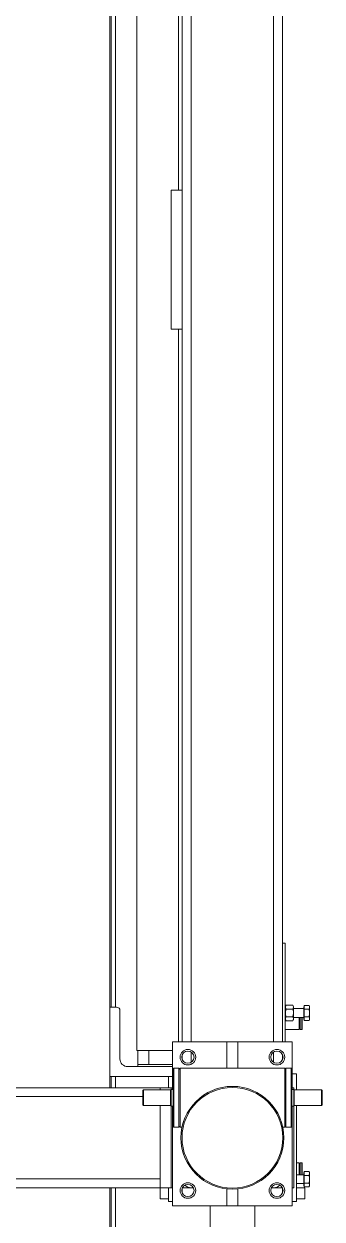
# Model space of a CAD drawing. Header units: centimetres. Extents: x 405464 to 563355, y 50011 to 66875.
# Drawn here: x 510047.8 to 510101.4, y 53513.4 to 53728.5 of the extents above; entities that cross this region are included whole.
import ezdxf

# ---------------------------------------------------------------- set-up
doc = ezdxf.new("R2010")
doc.units = ezdxf.units.CM
doc.layers.get('0').update_dxf_attribs({"lineweight": 9})
doc.layers.add('0-KRCN-MİMARİ-220526', color=8, linetype='Continuous', lineweight=9)
doc.layers.add('TF_Mobilya', color=142, linetype='Continuous', lineweight=9)

# ---------------------------------------------------------------- blocks, each defined once
blk = doc.blocks.new('kombine_altyapı')
at = {"color": 8, "linetype": 'Continuous', "lineweight": 15}
for p, q in [((5709.83, 1566.4), (5709.83, 1281.4)), ((5717.33, 1564.45), (5717.33, 1436.2)), ((5718, 1564.45), (5718, 1436.2)), ((5719.6, 1564.45), (5719.6, 1282.95)), ((5734.4, 1564.45), (5734.4, 1282.95)), ((5736, 1564.45), (5736, 1282.95)), ((5705, 1558.2), (5705, 1289.2)), ((5705.2, 1289.2), (5705.2, 1558.2)), ((5706, 1289.2), (5706, 1558.2)), ((5716, 1411.2), (5716, 1436.2)), ((5716, 1436.2), (5718, 1436.2)), ((5718, 1411.2), (5718, 1436.2)), ((5716, 1411.2), (5718, 1411.2)), ((5717.33, 1411.2), (5717.33, 1282.95)), ((5718, 1411.2), (5718, 1282.95)), ((5736.5, 1300.7), (5736, 1300.7)), ((5736.5, 1282.95), (5736.5, 1300.7)), ((5705, 1289.2), (5706.2, 1289.2)), ((5705, 1276.7), (5705, 1289.2)), ((5706.8, 1288.6), (5706.8, 1279.9)), ((5736.63, 1289.54), (5736.5, 1289.31)), ((5736.63, 1289.54), (5737.85, 1289.54)), ((5736.63, 1288.84), (5737.85, 1288.84)), ((5737.98, 1289.31), (5737.85, 1289.54)), ((5737.98, 1286.99), (5737.98, 1289.31)), ((5739.82, 1288.95), (5737.98, 1288.95)), ((5739.9, 1289.35), (5739.82, 1289.27)), ((5739.82, 1289.27), (5739.82, 1289.12)), ((5739.82, 1289.12), (5739.82, 1287.03)), ((5739.9, 1289.28), (5739.9, 1289.52)), ((5739.9, 1289.52), (5740.78, 1289.52)), ((5739.9, 1288.82), (5739.9, 1289.05)), ((5739.9, 1288.36), (5739.9, 1288.82)), ((5739.9, 1288.82), (5740.78, 1288.82)), ((5740.78, 1289.51), (5740.78, 1289.52)), ((5740.84, 1289.33), (5740.78, 1289.51)), ((5740.84, 1289.17), (5740.84, 1289.33)), ((5740.84, 1289.17), (5740.84, 1288.13)), ((5736.5, 1286.99), (5736.63, 1286.76)), ((5736.63, 1287.46), (5737.85, 1287.46)), ((5736.63, 1286.76), (5737.85, 1286.76)), ((5737.85, 1286.76), (5737.98, 1286.99)), ((5737.98, 1287.35), (5739.82, 1287.35)), ((5739, 1285.2), (5739, 1287.35)), ((5739.17, 1285.2), (5739.17, 1287.35)), ((5739.45, 1285.2), (5739.45, 1287.35)), ((5739.5, 1285.25), (5739.5, 1287.35)), ((5739.82, 1287.03), (5739.9, 1286.95)), ((5739.9, 1287.45), (5739.9, 1287.91)), ((5739.9, 1287.45), (5740.78, 1287.45)), ((5739.9, 1287.23), (5739.9, 1287.45)), ((5739.9, 1286.78), (5739.9, 1287.01)), ((5739.9, 1286.78), (5740.78, 1286.78)), ((5740.78, 1286.79), (5740.84, 1286.97)), ((5740.84, 1287.12), (5740.84, 1288.13)), ((5740.84, 1286.97), (5740.84, 1287.12)), ((5736.5, 1285.2), (5739, 1285.2)), ((5739, 1285.3), (5739.17, 1285.3)), ((5739.17, 1285.2), (5739.45, 1285.2)), ((5739.45, 1285.2), (5739.5, 1285.25)), ((5716.25, 1282.95), (5716.25, 1274.4)), ((5726, 1282.95), (5716.25, 1282.95)), ((5728, 1282.95), (5726, 1282.95)), ((5726, 1282.95), (5726, 1278.2)), ((5728, 1282.95), (5728, 1278.2)), ((5737.75, 1282.95), (5728, 1282.95)), ((5737.75, 1274.4), (5737.75, 1282.95)), ((5709.83, 1281.4), (5716.25, 1281.4)), ((5710, 1281.4), (5710, 1278.9)), ((5712, 1281.4), (5712, 1278.9)), ((5718, 1280.66), (5718, 1279.74)), ((5719.6, 1281.12), (5719.6, 1279.28)), ((5734.4, 1281.12), (5734.4, 1279.28)), ((5736, 1280.66), (5736, 1279.74)), ((5708.2, 1278.5), (5716.25, 1278.5)), ((5710, 1278.5), (5710, 1278.9)), ((5716.25, 1278.9), (5710, 1278.9)), ((5716.45, 1278.2), (5716.35, 1278.1)), ((5716.35, 1267.7), (5716.35, 1278.1)), ((5717.4, 1278.2), (5716.45, 1278.2)), ((5716.45, 1278.2), (5716.45, 1267.6)), ((5717.6, 1278.2), (5717.4, 1278)), ((5717.4, 1278.2), (5717.4, 1267.6)), ((5726, 1278.2), (5717.6, 1278.2)), ((5717.6, 1278.2), (5717.6, 1267.6)), ((5726, 1278.2), (5728, 1278.2)), ((5736.4, 1278.2), (5728, 1278.2)), ((5736.6, 1278), (5736.4, 1278.2)), ((5736.4, 1267.6), (5736.4, 1278.2)), ((5737.55, 1278.2), (5736.6, 1278.2)), ((5736.6, 1278.2), (5736.6, 1267.6)), ((5737.65, 1278.1), (5737.55, 1278.2)), ((5737.55, 1267.6), (5737.55, 1278.2)), ((5737.65, 1278.1), (5737.65, 1267.7)), ((5716.25, 1276.7), (5705, 1276.7)), ((5705, 1276.7), (5705, 1274.7)), ((5705.2, 1274.7), (5705.2, 1276.7)), ((5706, 1274.7), (5706, 1276.7)), ((5715.5, 1274.7), (5715.5, 1276.7)), ((5737.75, 1277.2), (5738.5, 1277.2)), ((5738.5, 1277.2), (5738.5, 1274.3)), ((5584, 1274.7), (5714, 1274.7)), ((5711, 1274.3), (5710.9, 1274.2)), ((5710.9, 1271.6), (5710.9, 1274.2)), ((5715.9, 1274.3), (5711, 1274.3)), ((5711, 1274.3), (5711, 1271.5)), ((5716, 1274.7), (5714, 1274.7)), ((5714, 1274.7), (5714, 1274.3)), ((5716, 1274.4), (5715.9, 1274.3)), ((5715.9, 1271.5), (5715.9, 1274.3)), ((5716, 1274.7), (5716, 1274.4)), ((5716, 1274.7), (5716.25, 1274.7)), ((5716.35, 1274.4), (5716, 1274.4)), ((5716, 1274.4), (5716, 1271.4)), ((5738, 1274.4), (5737.65, 1274.4)), ((5738, 1274.7), (5737.75, 1274.7)), ((5738, 1274.7), (5738, 1274.4)), ((5738.1, 1274.3), (5738, 1274.4)), ((5738, 1271.4), (5738, 1274.4)), ((5743, 1274.3), (5738.1, 1274.3)), ((5738.1, 1274.3), (5738.1, 1271.5)), ((5743.1, 1274.2), (5743, 1274.3)), ((5743, 1271.5), (5743, 1274.3)), ((5743.1, 1274.2), (5743.1, 1271.6)), ((5682.67, 1273.1), (5710.9, 1273.1)), ((5710.9, 1271.6), (5711, 1271.5)), ((5711, 1271.5), (5715.9, 1271.5)), ((5714, 1271.5), (5714, 1256.7)), ((5715.9, 1271.5), (5716, 1271.4)), ((5716, 1271.4), (5716.35, 1271.4)), ((5716, 1271.4), (5716, 1256.7)), ((5716.25, 1271.4), (5716.25, 1253.45)), ((5737.65, 1271.4), (5738, 1271.4)), ((5737.75, 1253.45), (5737.75, 1271.4)), ((5738, 1271.4), (5738.1, 1271.5)), ((5738, 1271.4), (5738, 1256.7)), ((5738.1, 1271.5), (5743, 1271.5)), ((5738.5, 1271.5), (5738.5, 1254.2)), ((5743, 1271.5), (5743.1, 1271.6)), ((5716.35, 1267.7), (5716.45, 1267.6)), ((5716.45, 1267.6), (5717.4, 1267.6)), ((5717.4, 1267.8), (5717.6, 1267.6)), ((5717.6, 1267.6), (5717.95, 1267.6)), ((5736.05, 1267.6), (5736.4, 1267.6)), ((5736.4, 1267.6), (5736.6, 1267.8)), ((5736.6, 1267.6), (5737.55, 1267.6)), ((5737.55, 1267.6), (5737.65, 1267.7)), ((5739, 1261.2), (5738.5, 1261.2)), ((5739, 1259.05), (5739, 1261.2)), ((5739.17, 1261.1), (5739, 1261.1)), ((5739.45, 1261.2), (5739.17, 1261.2)), ((5739.17, 1259.05), (5739.17, 1261.2)), ((5739.5, 1261.15), (5739.45, 1261.2)), ((5739.45, 1259.05), (5739.45, 1261.2)), ((5739.5, 1259.05), (5739.5, 1261.15)), ((5537.7, 1258.3), (5714, 1258.3)), ((5739.82, 1259.05), (5738.5, 1259.05)), ((5739.9, 1259.45), (5739.82, 1259.37)), ((5739.82, 1259.37), (5739.82, 1259.22)), ((5739.82, 1259.22), (5739.82, 1257.13)), ((5739.9, 1259.38), (5739.9, 1259.62)), ((5739.9, 1259.62), (5740.78, 1259.62)), ((5739.9, 1258.92), (5739.9, 1259.15)), ((5739.9, 1258.46), (5739.9, 1258.92)), ((5739.9, 1258.92), (5740.78, 1258.92)), ((5740.78, 1259.61), (5740.78, 1259.62)), ((5740.84, 1259.43), (5740.78, 1259.61)), ((5740.84, 1259.27), (5740.84, 1259.43)), ((5740.84, 1259.27), (5740.84, 1258.23)), ((5740.84, 1257.22), (5740.84, 1258.23)), ((5537.7, 1256.7), (5714, 1256.7)), ((5705, 1256.7), (5705, 1243.7)), ((5705.2, 1243.5), (5705.2, 1256.7)), ((5706, 1246.7), (5706, 1256.7)), ((5714, 1254.7), (5714, 1256.7)), ((5716, 1256.7), (5714, 1256.7)), ((5715.5, 1254.2), (5715.5, 1256.7)), ((5716, 1256.7), (5716.25, 1256.7)), ((5718, 1255.74), (5718, 1256.66)), ((5718.02, 1256.7), (5719.6, 1256.7)), ((5719.6, 1256.7), (5719.98, 1256.7)), ((5726, 1256.5), (5726, 1253.45)), ((5728, 1256.5), (5728, 1253.45)), ((5734.02, 1256.7), (5734.4, 1256.7)), ((5734.4, 1256.7), (5735.98, 1256.7)), ((5736, 1255.74), (5736, 1256.66)), ((5738, 1256.7), (5737.75, 1256.7)), ((5738.5, 1257.45), (5739.82, 1257.45)), ((5740, 1256.7), (5738.5, 1256.7)), ((5739.82, 1257.13), (5739.9, 1257.05)), ((5739.9, 1257.55), (5739.9, 1258.01)), ((5739.9, 1257.55), (5740.78, 1257.55)), ((5739.9, 1257.33), (5739.9, 1257.55)), ((5739.9, 1256.88), (5739.9, 1257.11)), ((5739.9, 1256.88), (5740.78, 1256.88)), ((5740, 1254.7), (5740, 1256.7)), ((5740.78, 1256.89), (5740.84, 1257.07)), ((5740.84, 1257.07), (5740.84, 1257.22)), ((5715.5, 1254.7), (5714, 1254.7)), ((5716.25, 1254.2), (5715.5, 1254.2)), ((5738.5, 1254.2), (5737.75, 1254.2)), ((5740, 1254.7), (5738.5, 1254.7)), ((5716.25, 1253.45), (5726, 1253.45)), ((5723, 1253.45), (5723, 1249.7)), ((5728, 1253.45), (5726, 1253.45)), ((5728, 1253.45), (5737.75, 1253.45)), ((5731, 1249.7), (5731, 1253.45))]:
    blk.add_line(p, q, dxfattribs=at)
for centre, radius in [((5719, 1280.2), 1.4), ((5719, 1280.2), 1.1), ((5735, 1280.2), 1.4), ((5735, 1280.2), 1.1), ((5727, 1265.7), 9.25), ((5727, 1265.7), 9.05), ((5719, 1256.2), 1.4), ((5719, 1256.2), 1.1), ((5735, 1256.2), 1.4), ((5735, 1256.2), 1.1)]:
    blk.add_circle(centre, radius, dxfattribs=at)
for centre, radius, start, end in [((5706.2, 1288.6), 0.6, 0, 90), ((5708.2, 1279.9), 1.4, 180, 270), ((5719.6, 1258.3), 1.6, 225.1794, 270), ((5734.4, 1258.3), 1.6, 270, 314.8206)]:
    blk.add_arc(centre, radius, start, end, dxfattribs=at)
for points, knots in [([(5736.63, 1288.84), (5736.6, 1288.9), (5736.54, 1289.02), (5736.51, 1289.21), (5736.55, 1289.38), (5736.6, 1289.48), (5736.63, 1289.54)], [0, 0, 0, 0, 0.2646, 0.534951, 0.765346, 1, 1, 1, 1]), ([(5736.63, 1287.46), (5736.61, 1287.52), (5736.57, 1287.69), (5736.52, 1287.98), (5736.52, 1288.39), (5736.59, 1288.68), (5736.63, 1288.84)], [0, 0, 0, 0, 0.130428, 0.380023, 0.63572, 1, 1, 1, 1]), ([(5737.85, 1289.54), (5737.88, 1289.48), (5737.94, 1289.35), (5737.97, 1289.17), (5737.93, 1289), (5737.88, 1288.9), (5737.85, 1288.84)], [0, 0, 0, 0, 0.264607, 0.534951, 0.765346, 1, 1, 1, 1]), ([(5737.85, 1288.84), (5737.89, 1288.68), (5737.96, 1288.4), (5737.96, 1287.99), (5737.91, 1287.69), (5737.87, 1287.52), (5737.85, 1287.46)], [0, 0, 0, 0, 0.364274, 0.613563, 0.869572, 1, 1, 1, 1]), ([(5739.9, 1289.05), (5739.9, 1289.06), (5739.88, 1289.12), (5739.88, 1289.2), (5739.9, 1289.27), (5739.9, 1289.28)], [0, 0, 0, 0, 0.082482, 0.87033, 1, 1, 1, 1]), ([(5739.9, 1287.91), (5739.89, 1288.03), (5739.87, 1288.18), (5739.9, 1288.33), (5739.9, 1288.36)], [0, 0, 0, 0, 0.793644, 1, 1, 1, 1]), ([(5740.78, 1289.52), (5740.79, 1289.49), (5740.83, 1289.37), (5740.84, 1289.25), (5740.84, 1289.17)], [0, 0, 0, 0, 0.2530625, 1, 1, 1, 1]), ([(5740.84, 1289.17), (5740.84, 1289.11), (5740.83, 1289), (5740.8, 1288.88), (5740.78, 1288.82), (5740.78, 1288.82)], [0, 0, 0, 0, 0.4844409, 0.9730198, 1, 1, 1, 1]), ([(5740.78, 1288.82), (5740.79, 1288.7), (5740.83, 1288.48), (5740.84, 1288.25), (5740.84, 1288.13)], [0, 0, 0, 0, 0.498116, 1, 1, 1, 1]), ([(5736.63, 1286.76), (5736.6, 1286.82), (5736.54, 1286.95), (5736.51, 1287.13), (5736.55, 1287.3), (5736.6, 1287.4), (5736.63, 1287.46)], [0, 0, 0, 0, 0.264607, 0.534951, 0.765346, 1, 1, 1, 1]), ([(5737.85, 1287.46), (5737.88, 1287.4), (5737.94, 1287.28), (5737.97, 1287.1), (5737.93, 1286.92), (5737.88, 1286.82), (5737.85, 1286.76)], [0, 0, 0, 0, 0.2646, 0.534952, 0.765346, 1, 1, 1, 1]), ([(5739.9, 1287.01), (5739.89, 1287.07), (5739.87, 1287.14), (5739.9, 1287.21), (5739.9, 1287.23)], [0, 0, 0, 0, 0.793635, 1, 1, 1, 1]), ([(5740.84, 1288.13), (5740.84, 1288.02), (5740.83, 1287.79), (5740.79, 1287.56), (5740.78, 1287.45)], [0, 0, 0, 0, 0.497785, 1, 1, 1, 1]), ([(5740.78, 1287.45), (5740.79, 1287.4), (5740.83, 1287.29), (5740.84, 1287.17), (5740.84, 1287.12)], [0, 0, 0, 0, 0.4981141, 1, 1, 1, 1]), ([(5740.84, 1287.12), (5740.84, 1287.06), (5740.83, 1286.95), (5740.79, 1286.84), (5740.78, 1286.78)], [0, 0, 0, 0, 0.4977921, 1, 1, 1, 1]), ([(5739.9, 1259.15), (5739.9, 1259.16), (5739.88, 1259.22), (5739.88, 1259.3), (5739.9, 1259.37), (5739.9, 1259.38)], [0, 0, 0, 0, 0.082481, 0.870332, 1, 1, 1, 1]), ([(5739.9, 1258.01), (5739.89, 1258.13), (5739.87, 1258.28), (5739.9, 1258.43), (5739.9, 1258.46)], [0, 0, 0, 0, 0.793644, 1, 1, 1, 1]), ([(5740.78, 1259.62), (5740.79, 1259.59), (5740.83, 1259.47), (5740.84, 1259.35), (5740.84, 1259.27)], [0, 0, 0, 0, 0.2530625, 1, 1, 1, 1]), ([(5740.84, 1259.27), (5740.84, 1259.21), (5740.83, 1259.1), (5740.8, 1258.98), (5740.78, 1258.92), (5740.78, 1258.92)], [0, 0, 0, 0, 0.48444, 0.973019, 1, 1, 1, 1]), ([(5740.78, 1258.92), (5740.79, 1258.8), (5740.83, 1258.58), (5740.84, 1258.35), (5740.84, 1258.23)], [0, 0, 0, 0, 0.498115, 1, 1, 1, 1]), ([(5740.84, 1258.23), (5740.84, 1258.12), (5740.83, 1257.89), (5740.79, 1257.66), (5740.78, 1257.55)], [0, 0, 0, 0, 0.497784, 1, 1, 1, 1]), ([(5739.9, 1257.11), (5739.89, 1257.17), (5739.87, 1257.24), (5739.9, 1257.31), (5739.9, 1257.33)], [0, 0, 0, 0, 0.793634, 1, 1, 1, 1]), ([(5740.78, 1257.55), (5740.79, 1257.5), (5740.83, 1257.39), (5740.84, 1257.27), (5740.84, 1257.22)], [0, 0, 0, 0, 0.498114, 1, 1, 1, 1]), ([(5740.84, 1257.22), (5740.84, 1257.16), (5740.83, 1257.05), (5740.79, 1256.94), (5740.78, 1256.88)], [0, 0, 0, 0, 0.4977921, 1, 1, 1, 1])]:
    blk.add_open_spline(points, degree=3, knots=knots, dxfattribs=at)
blk = doc.blocks.new('A$C9e52caec')
at = {"layer": 'TF_Mobilya', "color": 8}
blk.add_blockref('kombine_altyapı', (0, 0), dxfattribs=at)

msp = doc.modelspace()

# ---------------------------------------------------------------- block references
at = {"layer": '0-KRCN-MİMARİ-220526', "rotation": 359.999999999997}
msp.add_blockref('A$C9e52caec', (504358.27, 52262.37, 74), dxfattribs=at)

doc.saveas('drawing.dxf')
